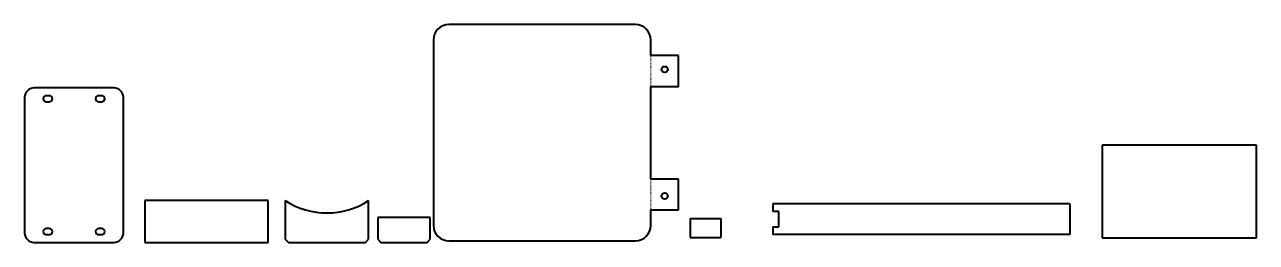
# Model space of a CAD drawing. Header units: millimetres. Extents: x -160 to 3833, y 0 to 705.
import ezdxf

# ---------------------------------------------------------------- set-up
doc = ezdxf.new("R2010")
doc.units = ezdxf.units.MM
doc.linetypes.add('K5LT_BASIC', pattern=[0])
doc.linetypes.add('K5LT_CHAIN_LINE_WITH_2_POINTS', pattern=[12, 4, -2, 1, -2, 1, -2])

msp = doc.modelspace()

# ---------------------------------------------------------------- linework, layer by layer
at = {"color": 7, "linetype": 'K5LT_BASIC', "lineweight": 40, "true_color": 0xffffff}
for p, q in [((1820, 705), (1215, 705)), ((1165, 655), (1165, 55)), ((1870, 605), (1870, 655)), ((1960, 605), (1870, 605)), ((1960, 505), (1960, 605)), ((130, 500), (-130, 500)), ((1870, 505), (1960, 505)), ((1870, 205), (1870, 505)), ((-160, 470), (-160, 30)), ((-80, 475), (-90, 475)), ((-90, 455), (-80, 455)), ((90, 475), (80, 475)), ((80, 455), (90, 455)), ((160, 30), (160, 470)), ((3333, 315), (3333, 15)), ((3833, 315), (3333, 315)), ((3833, 15), (3833, 315)), ((1960, 205), (1870, 205)), ((1960, 105), (1960, 205)), ((630, 135), (230, 135)), ((230, 135), (230, 0)), ((630, 0), (630, 135)), ((685, 135), (685, 10)), ((955, 10), (955, 135)), ((2335, 125), (2265, 125)), ((2265, 125), (2265, 100)), ((3178.8, 125), (2335, 125)), ((3228.8, 125), (3178.8, 125)), ((3228.8, 125), (3228.8, 25)), ((985, 80), (985, 10)), ((1155, 80), (985, 80)), ((1155, 10), (1155, 80)), ((1870, 105), (1960, 105)), ((1870, 55), (1870, 105)), ((2285, 100), (2265, 100)), ((2285, 50), (2285, 100)), ((-80, 45), (-90, 45)), ((90, 45), (80, 45)), ((1997.3, 76.8), (2097.3, 76.8)), ((1997.3, 76.8), (1997.3, 16.1)), ((2097.3, 76.8), (2097.3, 16.1)), ((2265, 50), (2265, 25)), ((2265, 50), (2285, 50)), ((-130, 0), (130, 0)), ((-90, 25), (-80, 25)), ((80, 25), (90, 25)), ((230, 0), (630, 0)), ((685, 10), (695, 0)), ((695, 0), (945, 0)), ((945, 0), (955, 10)), ((985, 10), (995, 0)), ((995, 0), (1145, 0)), ((1145, 0), (1155, 10)), ((1215, 5), (1820, 5)), ((1997.3, 16.1), (2097.3, 16.1)), ((2335, 25), (2265, 25)), ((3178.8, 25), (2335, 25)), ((3228.8, 25), (3178.8, 25)), ((3333, 15), (3833, 15))]:
    msp.add_line(p, q, dxfattribs=at)
at = {"color": 7, "linetype": 'K5LT_CHAIN_LINE_WITH_2_POINTS', "lineweight": 18, "true_color": 0xffffff}
msp.add_line((1870, 605), (1870, 105), dxfattribs=at)
at = {"color": 7, "linetype": 'K5LT_BASIC', "lineweight": 40, "true_color": 0xffffff}
for centre in [(1915, 560), (1915, 150)]:
    msp.add_circle(centre, 10, dxfattribs=at)
for centre, radius, start, end in [((1215, 655), 50, 90, 180), ((1820, 655), 50, 0, 90), ((-130, 470), 30, 90, 180), ((130, 470), 30, 0, 90), ((-90, 465), 10, 90, 270), ((-80, 465), 10, 270, 90), ((80, 465), 10, 90, 270), ((90, 465), 10, 270, 90), ((820, 345.4), 250, 237.3164, 302.6836), ((-90, 35), 10, 90, 270), ((-80, 35), 10, 270, 90), ((80, 35), 10, 90, 270), ((90, 35), 10, 270, 90), ((1215, 55), 50, 180, 270), ((1820, 55), 50, 270, 0), ((-130, 30), 30, 180, 270), ((130, 30), 30, 270, 0)]:
    msp.add_arc(centre, radius, start, end, dxfattribs=at)

doc.saveas('drawing.dxf')
